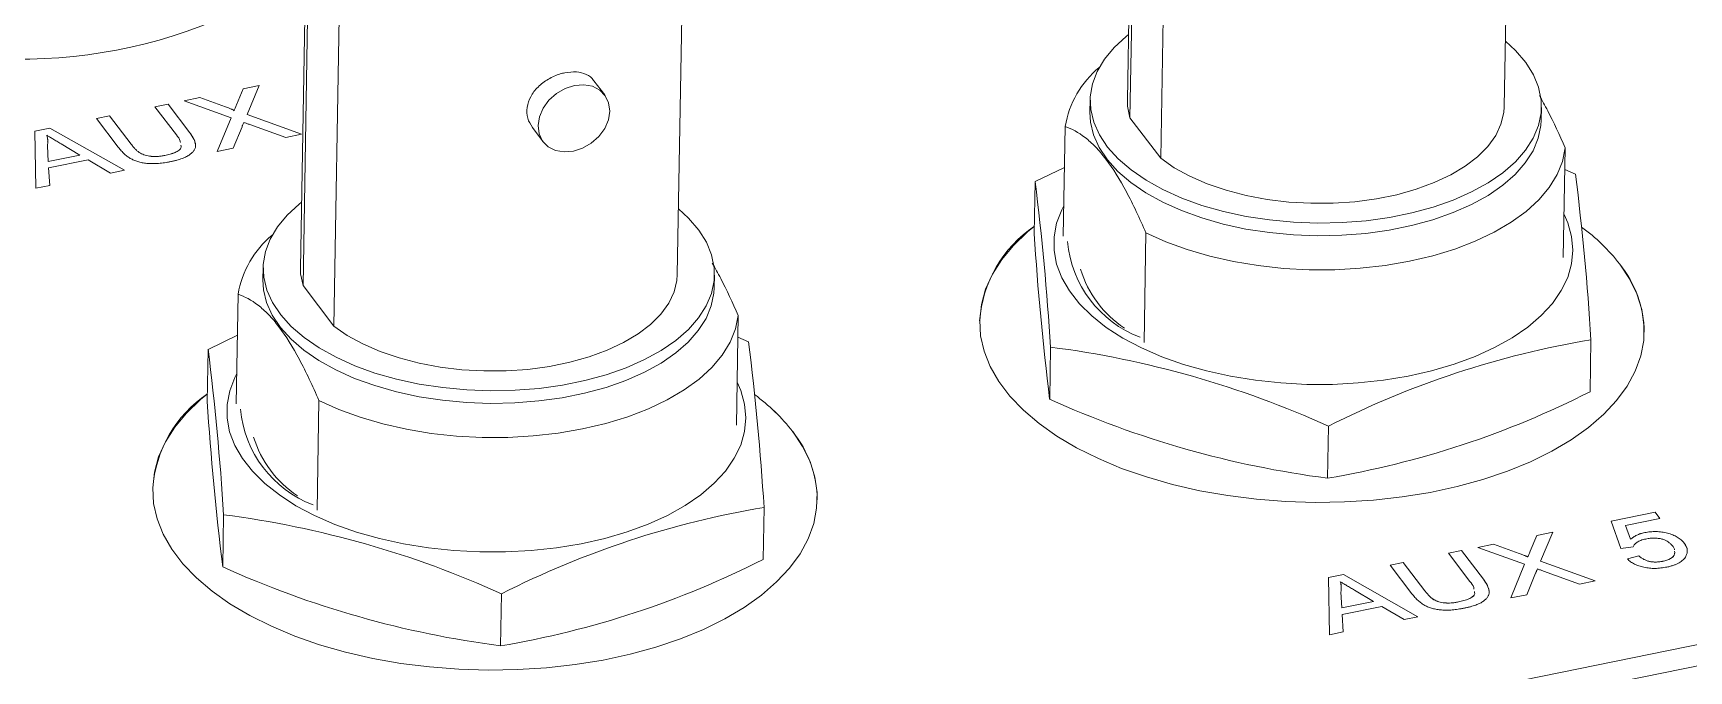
# Paper-space layout 'Sheet1' of a CAD drawing. Header units: millimetres. Extents: x 2 to 278, y 1 to 215.
# Drawn here: x 212.29 to 233.49, y 143.65 to 151.82 of the extents above; entities that cross this region are included whole.
import ezdxf

# ---------------------------------------------------------------- set-up
doc = ezdxf.new("R2010")
doc.units = ezdxf.units.MM

psp = doc.layouts.new('Sheet1')

# ---------------------------------------------------------------- linework, layer by layer
at = {"color": 7, "linetype": 'Continuous', "lineweight": 18}
for p, q in [((226.386, 156.073), (226.297, 150.957)), ((226.331, 150.731), (226.419, 155.847)), ((231.122, 150.873), (231.211, 155.989)), ((226.812, 155.33), (226.724, 150.214)), ((215.797, 153.925), (215.709, 148.809)), ((215.743, 148.584), (215.831, 153.699)), ((220.534, 148.726), (220.623, 153.842)), ((216.224, 153.182), (216.136, 148.066)), ((219.606, 151.025), (219.468, 151.207)), ((214.22, 150.95), (214.422, 150.991)), ((214.22, 150.95), (214.422, 150.991)), ((214.822, 150.733), (214.22, 150.95)), ((214.422, 150.991), (214.752, 150.872)), ((214.422, 150.991), (214.752, 150.872)), ((214.422, 150.991), (214.422, 150.991)), ((214.891, 150.9), (214.976, 151.103)), ((214.891, 150.9), (214.976, 151.103)), ((214.976, 151.103), (215.18, 151.145)), ((214.976, 151.103), (215.18, 151.145)), ((214.976, 151.103), (214.976, 151.103)), ((215.18, 151.145), (215.026, 150.773)), ((225.821, 150.965), (225.818, 150.803)), ((213.099, 150.723), (213.267, 150.757)), ((213.099, 150.723), (213.267, 150.757)), ((213.267, 150.757), (213.542, 150.395)), ((213.267, 150.757), (213.542, 150.395)), ((213.267, 150.757), (213.267, 150.757)), ((213.846, 150.874), (214.014, 150.908)), ((214.121, 150.513), (213.846, 150.874)), ((213.847, 150.874), (214.014, 150.908)), ((214.014, 150.908), (214.292, 150.542)), ((214.014, 150.908), (214.292, 150.542)), ((214.014, 150.908), (214.014, 150.908)), ((214.642, 150.301), (214.822, 150.733)), ((214.642, 150.301), (214.822, 150.733)), ((214.752, 150.872), (214.752, 150.872)), ((214.822, 150.733), (214.822, 150.733)), ((214.859, 150.824), (214.859, 150.824)), ((214.891, 150.9), (214.891, 150.9)), ((215.026, 150.773), (215.725, 150.521)), ((215.026, 150.773), (215.725, 150.521)), ((215.026, 150.773), (215.026, 150.773)), ((226.331, 150.731), (226.724, 150.214)), ((231.596, 150.703), (231.599, 150.865)), ((212.311, 150.563), (212.5, 150.601)), ((212.311, 150.563), (212.5, 150.601)), ((212.322, 149.831), (212.311, 150.563)), ((212.5, 150.601), (213.455, 150.061)), ((212.5, 150.601), (213.455, 150.061)), ((212.5, 150.601), (212.5, 150.601)), ((213.377, 150.357), (213.099, 150.723)), ((214.292, 150.542), (214.292, 150.542)), ((214.962, 150.619), (214.847, 150.343)), ((215.522, 150.48), (215.062, 150.646)), ((215.725, 150.521), (215.522, 150.48)), ((218.679, 150.608), (218.817, 150.426)), ((225.477, 149.215), (225.501, 150.621)), ((212.461, 150.509), (212.461, 150.509)), ((212.469, 150.375), (212.481, 150.174)), ((212.469, 150.375), (212.481, 150.174)), ((212.469, 150.375), (212.469, 150.375)), ((212.887, 150.256), (212.645, 150.4)), ((213.542, 150.395), (213.542, 150.395)), ((214.847, 150.343), (214.642, 150.301)), ((231.879, 148.942), (231.904, 150.348)), ((212.481, 150.174), (212.887, 150.256)), ((212.481, 150.174), (212.887, 150.256)), ((212.481, 150.174), (212.481, 150.174)), ((212.993, 150.193), (212.486, 150.09)), ((212.887, 150.256), (212.887, 150.256)), ((213.277, 150.025), (212.993, 150.193)), ((213.974, 150.251), (213.974, 150.251)), ((212.486, 150.09), (212.5, 149.867)), ((212.486, 150.09), (212.5, 149.867)), ((212.486, 150.09), (212.486, 150.09)), ((213.455, 150.061), (213.277, 150.025)), ((225.117, 149.915), (225.105, 149.249)), ((225.492, 150.095), (225.117, 149.915)), ((232.036, 150.01), (231.899, 150.07)), ((212.5, 149.867), (212.322, 149.831)), ((226.535, 149.259), (226.511, 147.853)), ((215.233, 148.818), (215.23, 148.656)), ((221.007, 148.556), (221.01, 148.718)), ((214.888, 147.068), (214.913, 148.473)), ((215.743, 148.584), (216.136, 148.066)), ((221.291, 146.795), (221.315, 148.2)), ((224.407, 148.135), (224.407, 148.134)), ((232.914, 147.987), (232.914, 147.987)), ((214.528, 147.767), (214.517, 147.101)), ((214.904, 147.947), (214.528, 147.767)), ((221.447, 147.862), (221.31, 147.923)), ((225.314, 147.796), (225.303, 147.13)), ((232.233, 147.891), (232.222, 147.225)), ((215.947, 147.112), (215.923, 145.706)), ((228.873, 146.784), (228.861, 146.118)), ((213.818, 145.987), (213.818, 145.987)), ((214.726, 145.648), (214.714, 144.982)), ((221.645, 145.743), (221.633, 145.077)), ((222.326, 145.84), (222.326, 145.84)), ((232.49, 145.568), (233.054, 145.683)), ((232.49, 145.568), (233.054, 145.682)), ((233.054, 145.683), (233.116, 145.601)), ((233.054, 145.682), (233.054, 145.683)), ((233.054, 145.682), (233.116, 145.601)), ((232.616, 145.217), (232.49, 145.568)), ((233.116, 145.601), (232.676, 145.512)), ((232.676, 145.512), (232.741, 145.335)), ((232.676, 145.512), (232.741, 145.335)), ((232.676, 145.512), (232.676, 145.512)), ((230.783, 145.231), (230.985, 145.272)), ((230.783, 145.231), (230.985, 145.272)), ((231.384, 145.014), (230.783, 145.231)), ((230.985, 145.272), (231.315, 145.153)), ((230.985, 145.272), (231.315, 145.153)), ((230.985, 145.272), (230.985, 145.272)), ((231.454, 145.181), (231.538, 145.385)), ((231.454, 145.181), (231.538, 145.385)), ((231.538, 145.385), (231.743, 145.426)), ((231.538, 145.385), (231.743, 145.426)), ((231.538, 145.385), (231.538, 145.385)), ((231.743, 145.426), (231.589, 145.054)), ((232.774, 145.24), (232.616, 145.217)), ((232.741, 145.335), (232.741, 145.335)), ((232.921, 145.42), (232.921, 145.42)), ((233.426, 145.285), (233.426, 145.285)), ((229.662, 145.004), (229.83, 145.038)), ((229.662, 145.004), (229.83, 145.038)), ((229.83, 145.038), (230.105, 144.676)), ((229.83, 145.038), (230.105, 144.676)), ((229.83, 145.038), (229.83, 145.038)), ((230.409, 145.156), (230.577, 145.19)), ((230.409, 145.156), (230.577, 145.19)), ((230.684, 144.794), (230.409, 145.156)), ((230.577, 145.19), (230.855, 144.824)), ((230.577, 145.19), (230.855, 144.823)), ((230.577, 145.19), (230.577, 145.19)), ((231.205, 144.583), (231.384, 145.014)), ((231.205, 144.583), (231.384, 145.014)), ((231.315, 145.153), (231.315, 145.153)), ((231.384, 145.014), (231.384, 145.014)), ((231.422, 145.105), (231.422, 145.105)), ((231.454, 145.181), (231.454, 145.181)), ((231.589, 145.054), (232.288, 144.802)), ((231.589, 145.054), (232.287, 144.802)), ((231.589, 145.054), (231.589, 145.054)), ((232.699, 145.083), (232.846, 145.123)), ((232.699, 145.083), (232.846, 145.122)), ((232.846, 145.122), (232.846, 145.123)), ((233.151, 145.052), (233.151, 145.053)), ((228.874, 144.844), (229.063, 144.883)), ((228.874, 144.844), (229.063, 144.882)), ((228.884, 144.112), (228.874, 144.844)), ((229.063, 144.883), (230.018, 144.342)), ((229.063, 144.882), (229.063, 144.883)), ((229.063, 144.882), (230.018, 144.342)), ((229.94, 144.638), (229.662, 145.004)), ((230.855, 144.823), (230.855, 144.824)), ((231.525, 144.9), (231.41, 144.624)), ((232.085, 144.761), (231.625, 144.927)), ((232.288, 144.802), (232.085, 144.761)), ((218.284, 144.636), (218.273, 143.97)), ((229.024, 144.79), (229.024, 144.79)), ((229.032, 144.656), (229.044, 144.455)), ((229.032, 144.656), (229.044, 144.455)), ((229.032, 144.656), (229.032, 144.656)), ((229.45, 144.537), (229.207, 144.681)), ((230.105, 144.676), (230.105, 144.676)), ((231.41, 144.624), (231.205, 144.583)), ((229.044, 144.455), (229.45, 144.537)), ((229.044, 144.455), (229.45, 144.537)), ((229.044, 144.455), (229.044, 144.455)), ((229.556, 144.474), (229.049, 144.371)), ((229.049, 144.371), (229.062, 144.148)), ((229.049, 144.371), (229.062, 144.148)), ((229.049, 144.371), (229.049, 144.371)), ((229.45, 144.537), (229.45, 144.537)), ((229.84, 144.306), (229.556, 144.474)), ((230.537, 144.532), (230.537, 144.532)), ((230.018, 144.342), (229.84, 144.306)), ((229.062, 144.148), (228.884, 144.112))]:
    psp.add_line(p, q, dxfattribs=at)
at = {"color": 8, "linetype": 'Continuous', "lineweight": 18}
for p, q in [((183.803, 133.886), (254.355, 148.195)), ((254.462, 147.945), (183.89, 133.633))]:
    psp.add_line(p, q, dxfattribs=at)
at = {"color": 7, "linetype": 'Continuous', "lineweight": 18, "flags": 128}
for points in [[(231.137, 151.715), (231.268, 151.594), (231.398, 151.443), (231.496, 151.285), (231.562, 151.124), (231.595, 150.96), (231.594, 150.795), (231.561, 150.632), (231.494, 150.472), (231.395, 150.317), (231.265, 150.169), (231.105, 150.03), (230.918, 149.901), (230.705, 149.783), (230.469, 149.679), (230.213, 149.589), (229.94, 149.515), (229.652, 149.456), (229.353, 149.415), (229.047, 149.391), (228.737, 149.384), (228.426, 149.395), (228.119, 149.424), (227.819, 149.47), (227.529, 149.533), (227.252, 149.611), (226.993, 149.705), (226.753, 149.813), (226.536, 149.934), (226.345, 150.066), (226.18, 150.207), (226.045, 150.357), (225.94, 150.514), (225.868, 150.675), (225.829, 150.838), (225.823, 151.003), (225.85, 151.167), (225.91, 151.327), (226.003, 151.483), (226.127, 151.633), (226.281, 151.774), (226.312, 151.798)], [(219.219, 151.146), (219.337, 151.155), (219.447, 151.136), (219.541, 151.088), (219.612, 151.016), (219.656, 150.924), (219.67, 150.819), (219.653, 150.707), (219.605, 150.596), (219.531, 150.494), (219.434, 150.408), (219.323, 150.344), (219.204, 150.305), (219.086, 150.296), (218.976, 150.315), (218.882, 150.363), (218.81, 150.435), (218.766, 150.527), (218.752, 150.632), (218.77, 150.744), (218.818, 150.855), (218.892, 150.957), (218.988, 151.043), (219.1, 151.107), (219.219, 151.146)], [(226.297, 150.957), (226.3, 150.881), (226.331, 150.731)], [(231.596, 150.703), (231.592, 150.633), (231.558, 150.47), (231.491, 150.31), (231.392, 150.155), (231.262, 150.007), (231.103, 149.868), (230.915, 149.739), (230.702, 149.622), (230.467, 149.518), (230.21, 149.428), (229.937, 149.353), (229.649, 149.295), (229.35, 149.253), (229.044, 149.229), (228.734, 149.222), (228.423, 149.234), (228.116, 149.262), (227.816, 149.308), (227.526, 149.371), (227.25, 149.45), (226.99, 149.544), (226.751, 149.652), (226.534, 149.772), (226.342, 149.904), (226.177, 150.046), (226.042, 150.196), (225.938, 150.352), (225.865, 150.513), (225.826, 150.677), (225.818, 150.803)], [(226.724, 150.214), (226.898, 150.093), (227.098, 149.984), (227.32, 149.887), (227.561, 149.805), (227.818, 149.738), (228.087, 149.688), (228.365, 149.654), (228.648, 149.638), (228.931, 149.639), (229.211, 149.658), (229.485, 149.695), (229.748, 149.748), (229.996, 149.817), (230.227, 149.902), (230.437, 150.001), (230.622, 150.112), (230.782, 150.234), (230.913, 150.366), (231.013, 150.505), (231.081, 150.65), (231.117, 150.799), (231.122, 150.873)], [(231.904, 150.348), (231.868, 150.175), (231.799, 150.006), (231.698, 149.841), (231.565, 149.684), (231.402, 149.534), (231.211, 149.395), (230.994, 149.267), (230.752, 149.152), (230.489, 149.051), (230.207, 148.965), (229.909, 148.895), (229.599, 148.842), (229.279, 148.806), (228.953, 148.787), (228.624, 148.787), (228.297, 148.804), (227.973, 148.839), (227.657, 148.891), (227.353, 148.96), (227.062, 149.045), (226.789, 149.145), (226.535, 149.259)], [(220.549, 149.567), (220.68, 149.447), (220.809, 149.295), (220.907, 149.138), (220.973, 148.976), (221.006, 148.812), (221.006, 148.647), (220.972, 148.484), (220.906, 148.324), (220.807, 148.169), (220.677, 148.022), (220.517, 147.882), (220.33, 147.753), (220.117, 147.636), (219.881, 147.532), (219.625, 147.442), (219.351, 147.367), (219.063, 147.309), (218.765, 147.267), (218.458, 147.243), (218.148, 147.237), (217.838, 147.248), (217.531, 147.277), (217.23, 147.323), (216.94, 147.385), (216.664, 147.464), (216.405, 147.558), (216.165, 147.666), (215.948, 147.786), (215.756, 147.918), (215.592, 148.06), (215.457, 148.21), (215.352, 148.366), (215.28, 148.527), (215.24, 148.691), (215.234, 148.856), (215.261, 149.019), (215.322, 149.18), (215.415, 149.336), (215.539, 149.485), (215.692, 149.626), (215.723, 149.651)], [(225.484, 149.604), (225.458, 149.554), (225.392, 149.383), (225.359, 149.208), (225.359, 149.033), (225.391, 148.858), (225.457, 148.685), (225.555, 148.516), (225.683, 148.352), (225.841, 148.196), (226.028, 148.049), (226.241, 147.912), (226.478, 147.786), (226.737, 147.673), (227.015, 147.575), (227.31, 147.491), (227.618, 147.423), (227.937, 147.371), (228.263, 147.337), (228.594, 147.319), (228.925, 147.319), (229.254, 147.337), (229.577, 147.372), (229.891, 147.424), (230.193, 147.492), (230.48, 147.577), (230.749, 147.676), (230.997, 147.789), (231.223, 147.914), (231.423, 148.052), (231.596, 148.199), (231.74, 148.356), (231.853, 148.519), (231.935, 148.688), (231.985, 148.861), (232.001, 149.036), (231.985, 149.212), (231.936, 149.386), (231.889, 149.493)], [(225.107, 149.344), (225.019, 149.271), (224.839, 149.099), (224.689, 148.918), (224.569, 148.73), (224.482, 148.537), (224.428, 148.34), (224.407, 148.142), (224.419, 147.942), (224.464, 147.744), (224.542, 147.548), (224.652, 147.356), (224.794, 147.169), (224.966, 146.99), (225.167, 146.818), (225.395, 146.657), (225.648, 146.507), (225.926, 146.368), (226.224, 146.243), (226.542, 146.133), (226.877, 146.037), (227.225, 145.957), (227.584, 145.894), (227.952, 145.847), (228.326, 145.818), (228.702, 145.807), (229.078, 145.813), (229.45, 145.836), (229.817, 145.877), (230.174, 145.936), (230.519, 146.01), (230.85, 146.101), (231.164, 146.207), (231.458, 146.328), (231.731, 146.462), (231.979, 146.609), (232.201, 146.767), (232.396, 146.936), (232.561, 147.113), (232.696, 147.297), (232.799, 147.488), (232.87, 147.683), (232.908, 147.881), (232.912, 148.08), (232.884, 148.279), (232.822, 148.477), (232.728, 148.671), (232.602, 148.86), (232.602, 148.86)], [(221.007, 148.556), (221.003, 148.486), (220.969, 148.323), (220.903, 148.163), (220.804, 148.008), (220.674, 147.86), (220.514, 147.721), (220.327, 147.592), (220.114, 147.474), (219.878, 147.37), (219.622, 147.28), (219.348, 147.206), (219.061, 147.147), (218.762, 147.106), (218.456, 147.082), (218.145, 147.075), (217.835, 147.086), (217.528, 147.115), (217.228, 147.161), (216.938, 147.224), (216.661, 147.303), (216.402, 147.396), (216.162, 147.504), (215.945, 147.625), (215.753, 147.757), (215.589, 147.898), (215.454, 148.048), (215.349, 148.205), (215.277, 148.366), (215.238, 148.529), (215.23, 148.656)], [(215.709, 148.809), (215.712, 148.733), (215.743, 148.584)], [(216.136, 148.066), (216.31, 147.946), (216.51, 147.836), (216.731, 147.74), (216.973, 147.658), (217.229, 147.591), (217.499, 147.54), (217.777, 147.507), (218.059, 147.49), (218.343, 147.492), (218.623, 147.511), (218.897, 147.547), (219.159, 147.601), (219.408, 147.67), (219.639, 147.755), (219.848, 147.853), (220.034, 147.964), (220.193, 148.087), (220.324, 148.219), (220.425, 148.358), (220.493, 148.503), (220.529, 148.651), (220.534, 148.726)], [(221.315, 148.2), (221.28, 148.028), (221.211, 147.858), (221.11, 147.694), (220.977, 147.536), (220.814, 147.387), (220.623, 147.248), (220.405, 147.12), (220.164, 147.005), (219.901, 146.904), (219.619, 146.818), (219.321, 146.748), (219.01, 146.694), (218.691, 146.658), (218.365, 146.64), (218.036, 146.639), (217.708, 146.657), (217.385, 146.691), (217.069, 146.744), (216.764, 146.813), (216.474, 146.897), (216.2, 146.998), (215.947, 147.112)], [(214.895, 147.457), (214.869, 147.406), (214.804, 147.235), (214.77, 147.061), (214.77, 146.885), (214.803, 146.71), (214.869, 146.537), (214.966, 146.368), (215.095, 146.205), (215.253, 146.049), (215.44, 145.902), (215.652, 145.764), (215.89, 145.639), (216.148, 145.526), (216.427, 145.427), (216.721, 145.343), (217.03, 145.275), (217.349, 145.224), (217.675, 145.189), (218.005, 145.172), (218.337, 145.172), (218.665, 145.19), (218.988, 145.225), (219.303, 145.277), (219.605, 145.345), (219.892, 145.429), (220.161, 145.528), (220.409, 145.641), (220.635, 145.767), (220.835, 145.904), (221.008, 146.052), (221.152, 146.208), (221.265, 146.372), (221.347, 146.541), (221.396, 146.714), (221.413, 146.889), (221.397, 147.065), (221.347, 147.239), (221.3, 147.346)], [(214.518, 147.197), (214.431, 147.124), (214.25, 146.951), (214.1, 146.77), (213.981, 146.583), (213.894, 146.39), (213.84, 146.193), (213.818, 145.994), (213.83, 145.795), (213.876, 145.596), (213.954, 145.4), (214.064, 145.208), (214.206, 145.022), (214.377, 144.842), (214.578, 144.671), (214.806, 144.51), (215.06, 144.359), (215.337, 144.221), (215.636, 144.096), (215.954, 143.985), (216.288, 143.889), (216.637, 143.81), (216.996, 143.746), (217.364, 143.7), (217.738, 143.671), (218.114, 143.659), (218.49, 143.665), (218.862, 143.689), (219.228, 143.73), (219.586, 143.788), (219.931, 143.863), (220.262, 143.954), (220.576, 144.06), (220.87, 144.181), (221.142, 144.315), (221.39, 144.462), (221.613, 144.62), (221.807, 144.788), (221.973, 144.965), (222.107, 145.15), (222.211, 145.34), (222.281, 145.535), (222.319, 145.733), (222.324, 145.932), (222.295, 146.132), (222.234, 146.329), (222.139, 146.523), (222.013, 146.713), (222.013, 146.713)]]:
    psp.add_lwpolyline(points, dxfattribs=at)
at = {"color": 7, "linetype": 'Continuous', "lineweight": 18}
for centre, radius, start, end in [((212.137, 157.965), 6.481, 250.9518, 304.1423), ((226.738, 150.414), 1.254, 129.7336, 170.4976), ((189.79, 145.551), 35.595, 3.6154, 7.0415), ((196.709, 145.646), 35.595, 3.6154, 7.0415), ((226.016, 148.01), 1.615, 124.2872, 175.5815), ((260.629, 151.493), 35.595, 183.6154, 187.0415), ((230.643, 147.332), 2.484, 37.96, 53.7051), ((230.643, 147.332), 2.484, 37.9599, 53.7047), ((216.149, 148.266), 1.254, 129.7336, 170.4976), ((226.98, 149.283), 1.457, 185.3768, 249.0584), ((231.512, 147.977), 1.402, 0.3951, 39.0174), ((227.029, 149.198), 1.391, 196.958, 236.4106), ((179.202, 143.404), 35.595, 3.6154, 7.0415), ((186.121, 143.499), 35.595, 3.6154, 7.0415), ((223.71, 135.392), 12.507, 65.6206, 82.6309), ((234.175, 136.342), 11.711, 99.5446, 116.9225), ((215.428, 145.863), 1.615, 124.2872, 175.5815), ((220.055, 145.185), 2.484, 37.96, 53.7051), ((220.055, 145.185), 2.484, 37.9599, 53.7047), ((230.465, 158.521), 12.507, 245.6206, 262.6309), ((226.919, 157.666), 11.711, 279.5446, 296.9225), ((250.041, 149.346), 35.595, 183.6154, 187.0415), ((216.392, 147.136), 1.457, 185.3768, 249.0584), ((220.924, 145.83), 1.402, 0.3951, 39.0174), ((216.441, 147.05), 1.391, 196.958, 236.4106), ((213.122, 133.245), 12.507, 65.6206, 82.6309), ((223.587, 134.195), 11.711, 99.5446, 116.9225), ((216.331, 155.519), 11.711, 279.5446, 296.9225), ((219.877, 156.374), 12.507, 245.6206, 262.6309)]:
    psp.add_arc(centre, radius, start, end, dxfattribs=at)
for points, knots in [([(218.68, 150.609), (218.656, 150.647), (218.609, 150.724), (218.604, 150.866), (218.65, 151.006), (218.747, 151.132), (218.88, 151.233), (219.004, 151.288), (219.075, 151.305), (219.094, 151.309)], [0, 0, 0, 0, 0.151921, 0.309756, 0.465099, 0.62157, 0.781001, 0.940671, 1, 1, 1, 1]), ([(219.094, 151.309), (219.145, 151.316), (219.247, 151.329), (219.372, 151.291), (219.447, 151.248), (219.465, 151.208), (219.466, 151.206)], [0, 0, 0, 0, 0.326402, 0.652644, 0.983043, 1, 1, 1, 1]), ([(231.904, 150.348), (231.83, 150.513), (231.722, 150.754), (231.608, 150.954), (231.572, 151.017)], [0, 0, 0, 0, 0.6840693, 1, 1, 1, 1]), ([(214.752, 150.872), (214.76, 150.869), (214.775, 150.863), (214.797, 150.855), (214.815, 150.848), (214.83, 150.842), (214.842, 150.836), (214.851, 150.831), (214.857, 150.828), (214.859, 150.825), (214.859, 150.824)], [0, 0, 0, 0, 0.209538, 0.393206, 0.554151, 0.689382, 0.80228, 0.889952, 0.956059, 1, 1, 1, 1]), ([(214.752, 150.872), (214.76, 150.869), (214.775, 150.863), (214.797, 150.855), (214.815, 150.848), (214.83, 150.842), (214.842, 150.836), (214.851, 150.831), (214.857, 150.827), (214.859, 150.825), (214.859, 150.824)], [0, 0, 0, 0, 0.209538, 0.393206, 0.554151, 0.689382, 0.80228, 0.889952, 0.956059, 1, 1, 1, 1]), ([(214.859, 150.824), (214.862, 150.829), (214.866, 150.84), (214.873, 150.858), (214.882, 150.878), (214.888, 150.893), (214.891, 150.9)], [0, 0, 0, 0, 0.1959574, 0.4284856, 0.6966773, 1, 1, 1, 1]), ([(214.859, 150.824), (214.862, 150.829), (214.866, 150.84), (214.873, 150.857), (214.882, 150.878), (214.888, 150.892), (214.891, 150.9)], [0, 0, 0, 0, 0.1959574, 0.4284856, 0.6966773, 1, 1, 1, 1]), ([(214.292, 150.542), (214.298, 150.535), (214.309, 150.519), (214.324, 150.497), (214.337, 150.476), (214.347, 150.455), (214.356, 150.436), (214.362, 150.417), (214.366, 150.399), (214.368, 150.383), (214.368, 150.367), (214.365, 150.351), (214.359, 150.335), (214.351, 150.32), (214.341, 150.305), (214.328, 150.291), (214.312, 150.276), (214.294, 150.262), (214.274, 150.248), (214.25, 150.235), (214.224, 150.223), (214.194, 150.211), (214.162, 150.2), (214.127, 150.19), (214.089, 150.18), (214.063, 150.175), (214.049, 150.172)], [0, 0, 0, 0, 0.054635, 0.106319, 0.15513, 0.201449, 0.24498, 0.285844, 0.324513, 0.360762, 0.395529, 0.430245, 0.464771, 0.499461, 0.534541, 0.570447, 0.607183, 0.644941, 0.683855, 0.723656, 0.76492, 0.808015, 0.852801, 0.899533, 0.948643, 1, 1, 1, 1]), ([(214.292, 150.542), (214.312, 150.515), (214.35, 150.465), (214.36, 150.411), (214.366, 150.386)], [0, 0, 0, 0, 0.52824, 1, 1, 1, 1]), ([(214.985, 150.674), (214.982, 150.668), (214.978, 150.657), (214.971, 150.642), (214.966, 150.63), (214.963, 150.622), (214.962, 150.619)], [0, 0, 0, 0, 0.326889, 0.601754, 0.825221, 1, 1, 1, 1]), ([(215.062, 150.646), (215.049, 150.651), (215.023, 150.66), (214.997, 150.669), (214.985, 150.674)], [0, 0, 0, 0, 0.5057819, 1, 1, 1, 1]), ([(225.501, 150.621), (225.585, 150.592), (225.67, 150.547), (225.8, 150.446), (225.844, 150.406), (225.933, 150.314), (225.978, 150.261), (226.112, 150.085), (226.199, 149.944), (226.37, 149.626), (226.454, 149.447), (226.535, 149.259)], [0, 0, 0, 0, 0.25, 0.25, 0.375, 0.375, 0.5, 0.5, 0.75, 0.75, 1, 1, 1, 1]), ([(212.461, 150.509), (212.468, 150.484), (212.476, 150.457), (212.473, 150.43), (212.473, 150.429)], [0, 0, 0, 0, 0.9409, 1, 1, 1, 1]), ([(212.461, 150.509), (212.464, 150.498), (212.47, 150.476), (212.474, 150.442), (212.474, 150.409), (212.471, 150.386), (212.469, 150.375)], [0, 0, 0, 0, 0.247294, 0.495608, 0.746359, 1, 1, 1, 1]), ([(212.645, 150.4), (212.635, 150.406), (212.617, 150.416), (212.59, 150.432), (212.565, 150.447), (212.541, 150.461), (212.519, 150.474), (212.499, 150.487), (212.479, 150.498), (212.467, 150.505), (212.461, 150.509)], [0, 0, 0, 0, 0.153148, 0.299433, 0.436426, 0.565671, 0.686508, 0.799269, 0.903395, 1, 1, 1, 1]), ([(214.049, 150.172), (214.036, 150.169), (214.009, 150.164), (213.97, 150.158), (213.932, 150.153), (213.895, 150.149), (213.859, 150.147), (213.825, 150.146), (213.791, 150.146), (213.759, 150.148), (213.727, 150.151), (213.697, 150.155), (213.668, 150.161), (213.641, 150.168), (213.614, 150.176), (213.589, 150.185), (213.565, 150.195), (213.542, 150.207), (213.52, 150.22), (213.498, 150.235), (213.477, 150.251), (213.456, 150.269), (213.435, 150.289), (213.416, 150.31), (213.396, 150.333), (213.384, 150.349), (213.377, 150.357)], [0, 0, 0, 0, 0.049712, 0.096859, 0.142174, 0.185752, 0.227221, 0.267072, 0.30569, 0.342997, 0.379374, 0.415, 0.449814, 0.484539, 0.519007, 0.553714, 0.589085, 0.625098, 0.66263, 0.702696, 0.745179, 0.790505, 0.838242, 0.889291, 0.943196, 1, 1, 1, 1]), ([(213.542, 150.395), (213.547, 150.388), (213.557, 150.376), (213.572, 150.358), (213.587, 150.341), (213.602, 150.326), (213.616, 150.312), (213.631, 150.3), (213.645, 150.289), (213.664, 150.277), (213.689, 150.265), (213.722, 150.253), (213.759, 150.244), (213.798, 150.239), (213.84, 150.236), (213.884, 150.238), (213.929, 150.242), (213.959, 150.248), (213.974, 150.251)], [0, 0, 0, 0, 0.068135, 0.131468, 0.1905, 0.245259, 0.295423, 0.34111, 0.382793, 0.420186, 0.489598, 0.556289, 0.623734, 0.692408, 0.763567, 0.837381, 0.915932, 1, 1, 1, 1]), ([(213.542, 150.395), (213.547, 150.388), (213.557, 150.376), (213.572, 150.358), (213.587, 150.341), (213.602, 150.326), (213.616, 150.312), (213.631, 150.3), (213.645, 150.289), (213.664, 150.277), (213.689, 150.265), (213.722, 150.253), (213.759, 150.244), (213.798, 150.238), (213.84, 150.236), (213.884, 150.238), (213.929, 150.242), (213.959, 150.248), (213.974, 150.251)], [0, 0, 0, 0, 0.068135, 0.131468, 0.1905, 0.245259, 0.295423, 0.34111, 0.382793, 0.420186, 0.489598, 0.556289, 0.623734, 0.692408, 0.763567, 0.837381, 0.915932, 1, 1, 1, 1]), ([(213.974, 150.251), (214.02, 150.262), (214.09, 150.278), (214.158, 150.317), (214.187, 150.352), (214.18, 150.375), (214.177, 150.384)], [0, 0, 0, 0, 0.424241, 0.636491, 0.848189, 1, 1, 1, 1]), ([(213.974, 150.251), (214.02, 150.261), (214.09, 150.278), (214.158, 150.317), (214.187, 150.352), (214.18, 150.375), (214.177, 150.384)], [0, 0, 0, 0, 0.424241, 0.636491, 0.848189, 1, 1, 1, 1]), ([(214.172, 150.417), (214.172, 150.423), (214.168, 150.456), (214.142, 150.487), (214.121, 150.513)], [0, 0, 0, 0, 0.188996, 1, 1, 1, 1]), ([(221.315, 148.2), (221.242, 148.366), (221.134, 148.607), (221.019, 148.807), (220.983, 148.87)], [0, 0, 0, 0, 0.6840693, 1, 1, 1, 1]), ([(214.913, 148.473), (214.996, 148.444), (215.081, 148.399), (215.212, 148.298), (215.255, 148.259), (215.344, 148.167), (215.39, 148.114), (215.524, 147.937), (215.611, 147.797), (215.782, 147.478), (215.866, 147.3), (215.947, 147.112)], [0, 0, 0, 0, 0.25, 0.25, 0.375, 0.375, 0.5, 0.5, 0.75, 0.75, 1, 1, 1, 1]), ([(232.921, 145.42), (232.933, 145.422), (232.957, 145.427), (232.994, 145.431), (233.031, 145.433), (233.067, 145.434), (233.104, 145.432), (233.141, 145.427), (233.177, 145.421), (233.213, 145.413), (233.248, 145.403), (233.281, 145.391), (233.311, 145.378), (233.339, 145.362), (233.365, 145.345), (233.388, 145.327), (233.409, 145.307), (233.42, 145.292), (233.426, 145.285)], [0, 0, 0, 0, 0.062002, 0.122097, 0.181389, 0.239526, 0.297858, 0.356906, 0.417313, 0.479676, 0.54254, 0.604774, 0.667003, 0.730233, 0.794195, 0.8604, 0.928573, 1, 1, 1, 1]), ([(232.921, 145.42), (232.933, 145.422), (232.957, 145.427), (232.994, 145.431), (233.031, 145.433), (233.067, 145.434), (233.104, 145.432), (233.141, 145.427), (233.177, 145.421), (233.213, 145.413), (233.248, 145.403), (233.281, 145.391), (233.311, 145.378), (233.339, 145.362), (233.365, 145.345), (233.388, 145.327), (233.409, 145.307), (233.42, 145.292), (233.426, 145.285)], [0, 0, 0, 0, 0.062002, 0.122097, 0.181389, 0.239526, 0.297858, 0.356906, 0.417313, 0.479676, 0.54254, 0.604774, 0.667003, 0.730233, 0.794195, 0.8604, 0.928573, 1, 1, 1, 1]), ([(232.741, 145.335), (232.747, 145.34), (232.758, 145.35), (232.777, 145.364), (232.798, 145.376), (232.82, 145.388), (232.843, 145.398), (232.868, 145.407), (232.893, 145.414), (232.912, 145.418), (232.921, 145.42)], [0, 0, 0, 0, 0.136725, 0.268506, 0.395517, 0.519033, 0.640508, 0.761244, 0.880111, 1, 1, 1, 1]), ([(232.741, 145.335), (232.747, 145.34), (232.758, 145.35), (232.777, 145.364), (232.798, 145.376), (232.82, 145.388), (232.843, 145.398), (232.868, 145.406), (232.893, 145.414), (232.912, 145.418), (232.921, 145.42)], [0, 0, 0, 0, 0.136725, 0.268506, 0.395517, 0.519033, 0.640508, 0.761244, 0.880111, 1, 1, 1, 1]), ([(232.934, 145.338), (232.923, 145.336), (232.9, 145.331), (232.87, 145.321), (232.844, 145.31), (232.823, 145.298), (232.806, 145.284), (232.792, 145.27), (232.781, 145.255), (232.776, 145.245), (232.774, 145.24)], [0, 0, 0, 0, 0.147855, 0.284529, 0.412388, 0.534251, 0.652703, 0.76867, 0.883656, 1, 1, 1, 1]), ([(233.278, 145.249), (233.273, 145.254), (233.265, 145.264), (233.251, 145.279), (233.236, 145.291), (233.22, 145.303), (233.202, 145.314), (233.183, 145.323), (233.163, 145.331), (233.141, 145.338), (233.119, 145.343), (233.095, 145.347), (233.07, 145.35), (233.045, 145.35), (233.018, 145.35), (232.991, 145.347), (232.963, 145.344), (232.944, 145.34), (232.934, 145.338)], [0, 0, 0, 0, 0.072866, 0.141887, 0.207453, 0.270438, 0.331641, 0.390108, 0.448069, 0.505503, 0.562488, 0.619084, 0.676416, 0.735452, 0.796241, 0.860406, 0.928305, 1, 1, 1, 1]), ([(233.304, 145.199), (233.304, 145.2), (233.302, 145.206), (233.298, 145.217), (233.289, 145.233), (233.282, 145.244), (233.278, 145.249)], [0.78, 0.78, 0.78, 0.78, 0.7879927, 0.8554038, 0.9261531, 1, 1, 1, 1]), ([(233.426, 145.285), (233.431, 145.278), (233.442, 145.264), (233.453, 145.242), (233.461, 145.221), (233.465, 145.2), (233.466, 145.179), (233.464, 145.158), (233.459, 145.138), (233.452, 145.124), (233.449, 145.117)], [0, 0, 0, 0, 0.13247, 0.261667, 0.387572, 0.511029, 0.632651, 0.754644, 0.876515, 1, 1, 1, 1]), ([(233.426, 145.285), (233.449, 145.254), (233.473, 145.222), (233.465, 145.19), (233.465, 145.189)], [0, 0, 0, 0, 0.975764, 1, 1, 1, 1]), ([(231.315, 145.153), (231.323, 145.15), (231.338, 145.145), (231.359, 145.137), (231.378, 145.129), (231.393, 145.123), (231.405, 145.117), (231.414, 145.113), (231.42, 145.109), (231.422, 145.106), (231.422, 145.105)], [0, 0, 0, 0, 0.209538, 0.393206, 0.554151, 0.689382, 0.80228, 0.889952, 0.956059, 1, 1, 1, 1]), ([(231.315, 145.153), (231.323, 145.15), (231.338, 145.145), (231.359, 145.137), (231.378, 145.129), (231.393, 145.123), (231.405, 145.117), (231.414, 145.113), (231.42, 145.109), (231.422, 145.106), (231.422, 145.105)], [0, 0, 0, 0, 0.209538, 0.393206, 0.554151, 0.689382, 0.80228, 0.889952, 0.956059, 1, 1, 1, 1]), ([(231.422, 145.105), (231.424, 145.11), (231.429, 145.121), (231.436, 145.139), (231.445, 145.159), (231.451, 145.174), (231.454, 145.181)], [0, 0, 0, 0, 0.195957, 0.428486, 0.696677, 1, 1, 1, 1]), ([(231.422, 145.105), (231.424, 145.11), (231.429, 145.121), (231.436, 145.139), (231.445, 145.159), (231.451, 145.174), (231.454, 145.181)], [0, 0, 0, 0, 0.195957, 0.428486, 0.696677, 1, 1, 1, 1]), ([(233.205, 144.979), (233.192, 144.977), (233.167, 144.972), (233.129, 144.967), (233.091, 144.963), (233.054, 144.962), (233.017, 144.962), (232.981, 144.965), (232.946, 144.97), (232.912, 144.976), (232.878, 144.984), (232.847, 144.993), (232.818, 145.005), (232.79, 145.017), (232.764, 145.032), (232.74, 145.047), (232.718, 145.065), (232.706, 145.077), (232.699, 145.083)], [0, 0, 0, 0, 0.069309, 0.135582, 0.199703, 0.261758, 0.322713, 0.382968, 0.442746, 0.503224, 0.563759, 0.623755, 0.683414, 0.743843, 0.805035, 0.867628, 0.932767, 1, 1, 1, 1]), ([(232.846, 145.123), (232.851, 145.118), (232.86, 145.11), (232.876, 145.098), (232.892, 145.088), (232.909, 145.078), (232.927, 145.07), (232.944, 145.062), (232.963, 145.056), (232.982, 145.051), (233.001, 145.047), (233.022, 145.045), (233.042, 145.043), (233.063, 145.043), (233.084, 145.044), (233.106, 145.045), (233.128, 145.048), (233.143, 145.051), (233.151, 145.053)], [0, 0, 0, 0, 0.077361, 0.15048, 0.219977, 0.286681, 0.349678, 0.41068, 0.469427, 0.526756, 0.583142, 0.638824, 0.695263, 0.752696, 0.810849, 0.871356, 0.934436, 1, 1, 1, 1]), ([(232.846, 145.122), (232.851, 145.118), (232.86, 145.11), (232.876, 145.098), (232.892, 145.087), (232.909, 145.078), (232.927, 145.07), (232.944, 145.062), (232.963, 145.056), (232.982, 145.051), (233.001, 145.047), (233.022, 145.045), (233.042, 145.043), (233.063, 145.043), (233.084, 145.044), (233.106, 145.045), (233.128, 145.048), (233.143, 145.051), (233.151, 145.052)], [0, 0, 0, 0, 0.077361, 0.15048, 0.219977, 0.286681, 0.349678, 0.41068, 0.469427, 0.526756, 0.583142, 0.638824, 0.695263, 0.752696, 0.810849, 0.871356, 0.934436, 1, 1, 1, 1]), ([(233.151, 145.053), (233.188, 145.063), (233.261, 145.083), (233.309, 145.137), (233.306, 145.17), (233.304, 145.181)], [0, 0, 0, 0, 0.39864, 0.796101, 1, 1, 1, 1]), ([(233.151, 145.052), (233.187, 145.063), (233.261, 145.083), (233.306, 145.131), (233.305, 145.158), (233.304, 145.163)], [0, 0, 0, 0, 0.446082, 0.890847, 1, 1, 1, 1]), ([(233.449, 145.117), (233.444, 145.109), (233.435, 145.094), (233.415, 145.071), (233.391, 145.051), (233.362, 145.033), (233.33, 145.016), (233.292, 145.002), (233.251, 144.989), (233.221, 144.982), (233.205, 144.979)], [0, 0, 0, 0, 0.127893, 0.251579, 0.372793, 0.492778, 0.61359, 0.737809, 0.86618, 1, 1, 1, 1]), ([(230.855, 144.824), (230.861, 144.816), (230.872, 144.801), (230.887, 144.778), (230.9, 144.757), (230.91, 144.736), (230.919, 144.717), (230.925, 144.698), (230.929, 144.681), (230.931, 144.664), (230.931, 144.648), (230.928, 144.632), (230.922, 144.617), (230.914, 144.601), (230.904, 144.586), (230.891, 144.572), (230.875, 144.557), (230.857, 144.543), (230.837, 144.529), (230.813, 144.516), (230.786, 144.504), (230.757, 144.492), (230.725, 144.481), (230.69, 144.471), (230.652, 144.461), (230.626, 144.456), (230.612, 144.453)], [0, 0, 0, 0, 0.054635, 0.106319, 0.15513, 0.201449, 0.24498, 0.285844, 0.324513, 0.360762, 0.395529, 0.430245, 0.464771, 0.499461, 0.534541, 0.570447, 0.607183, 0.644941, 0.683855, 0.723656, 0.76492, 0.808015, 0.852801, 0.899533, 0.948643, 1, 1, 1, 1]), ([(230.855, 144.823), (230.875, 144.797), (230.912, 144.746), (230.923, 144.692), (230.928, 144.667)], [0, 0, 0, 0, 0.52824, 1, 1, 1, 1]), ([(231.547, 144.955), (231.545, 144.949), (231.54, 144.938), (231.534, 144.923), (231.529, 144.911), (231.526, 144.903), (231.525, 144.9)], [0, 0, 0, 0, 0.326889, 0.6017543, 0.8252208, 1, 1, 1, 1]), ([(231.625, 144.927), (231.612, 144.932), (231.586, 144.941), (231.56, 144.951), (231.547, 144.955)], [0, 0, 0, 0, 0.505782, 1, 1, 1, 1]), ([(229.024, 144.79), (229.031, 144.765), (229.038, 144.738), (229.036, 144.712), (229.036, 144.71)], [0, 0, 0, 0, 0.9409, 1, 1, 1, 1]), ([(229.024, 144.79), (229.027, 144.779), (229.033, 144.757), (229.037, 144.723), (229.037, 144.69), (229.034, 144.667), (229.032, 144.656)], [0, 0, 0, 0, 0.247294, 0.495608, 0.746359, 1, 1, 1, 1]), ([(229.207, 144.681), (229.198, 144.687), (229.18, 144.698), (229.153, 144.713), (229.128, 144.728), (229.104, 144.742), (229.082, 144.756), (229.061, 144.768), (229.042, 144.779), (229.03, 144.786), (229.024, 144.79)], [0, 0, 0, 0, 0.153148, 0.299433, 0.436426, 0.565671, 0.686508, 0.799269, 0.903395, 1, 1, 1, 1]), ([(230.612, 144.453), (230.599, 144.45), (230.572, 144.445), (230.533, 144.439), (230.495, 144.434), (230.458, 144.43), (230.422, 144.428), (230.388, 144.427), (230.354, 144.428), (230.321, 144.429), (230.29, 144.432), (230.26, 144.436), (230.231, 144.442), (230.203, 144.449), (230.177, 144.457), (230.152, 144.466), (230.127, 144.476), (230.105, 144.488), (230.082, 144.501), (230.061, 144.516), (230.04, 144.533), (230.019, 144.551), (229.998, 144.57), (229.979, 144.591), (229.959, 144.614), (229.946, 144.63), (229.94, 144.638)], [0, 0, 0, 0, 0.0497117, 0.0968594, 0.1421738, 0.1857517, 0.2272213, 0.2670725, 0.3056902, 0.3429974, 0.3793736, 0.4149998, 0.4498136, 0.4845393, 0.519007, 0.5537138, 0.5890849, 0.6250984, 0.6626302, 0.7026959, 0.7451787, 0.7905047, 0.8382417, 0.8892909, 0.9431958, 1, 1, 1, 1]), ([(230.105, 144.676), (230.11, 144.67), (230.12, 144.657), (230.135, 144.639), (230.15, 144.622), (230.165, 144.607), (230.179, 144.593), (230.194, 144.581), (230.208, 144.571), (230.227, 144.559), (230.252, 144.546), (230.285, 144.534), (230.322, 144.525), (230.361, 144.52), (230.403, 144.518), (230.446, 144.519), (230.492, 144.523), (230.521, 144.529), (230.537, 144.532)], [0, 0, 0, 0, 0.068135, 0.131468, 0.1905, 0.245259, 0.295423, 0.34111, 0.382793, 0.420186, 0.489598, 0.556289, 0.623734, 0.692408, 0.763567, 0.837381, 0.915932, 1, 1, 1, 1]), ([(230.105, 144.676), (230.11, 144.67), (230.12, 144.657), (230.135, 144.639), (230.15, 144.622), (230.165, 144.607), (230.179, 144.593), (230.194, 144.581), (230.208, 144.57), (230.227, 144.558), (230.252, 144.546), (230.285, 144.534), (230.322, 144.525), (230.361, 144.52), (230.403, 144.517), (230.446, 144.519), (230.492, 144.523), (230.521, 144.529), (230.537, 144.532)], [0, 0, 0, 0, 0.068135, 0.131468, 0.1905, 0.245259, 0.295423, 0.34111, 0.382793, 0.420186, 0.489598, 0.556289, 0.623734, 0.692408, 0.763567, 0.837381, 0.915932, 1, 1, 1, 1]), ([(230.537, 144.532), (230.583, 144.543), (230.653, 144.559), (230.721, 144.599), (230.75, 144.633), (230.743, 144.656), (230.74, 144.666)], [0, 0, 0, 0, 0.424241, 0.636491, 0.848189, 1, 1, 1, 1]), ([(230.537, 144.532), (230.583, 144.543), (230.653, 144.559), (230.721, 144.598), (230.75, 144.633), (230.743, 144.656), (230.74, 144.666)], [0, 0, 0, 0, 0.424241, 0.636491, 0.848189, 1, 1, 1, 1]), ([(230.735, 144.698), (230.734, 144.704), (230.731, 144.738), (230.705, 144.769), (230.684, 144.794)], [0, 0, 0, 0, 0.188996, 1, 1, 1, 1])]:
    psp.add_open_spline(points, degree=3, knots=knots, dxfattribs=at)

doc.saveas('drawing.dxf')
